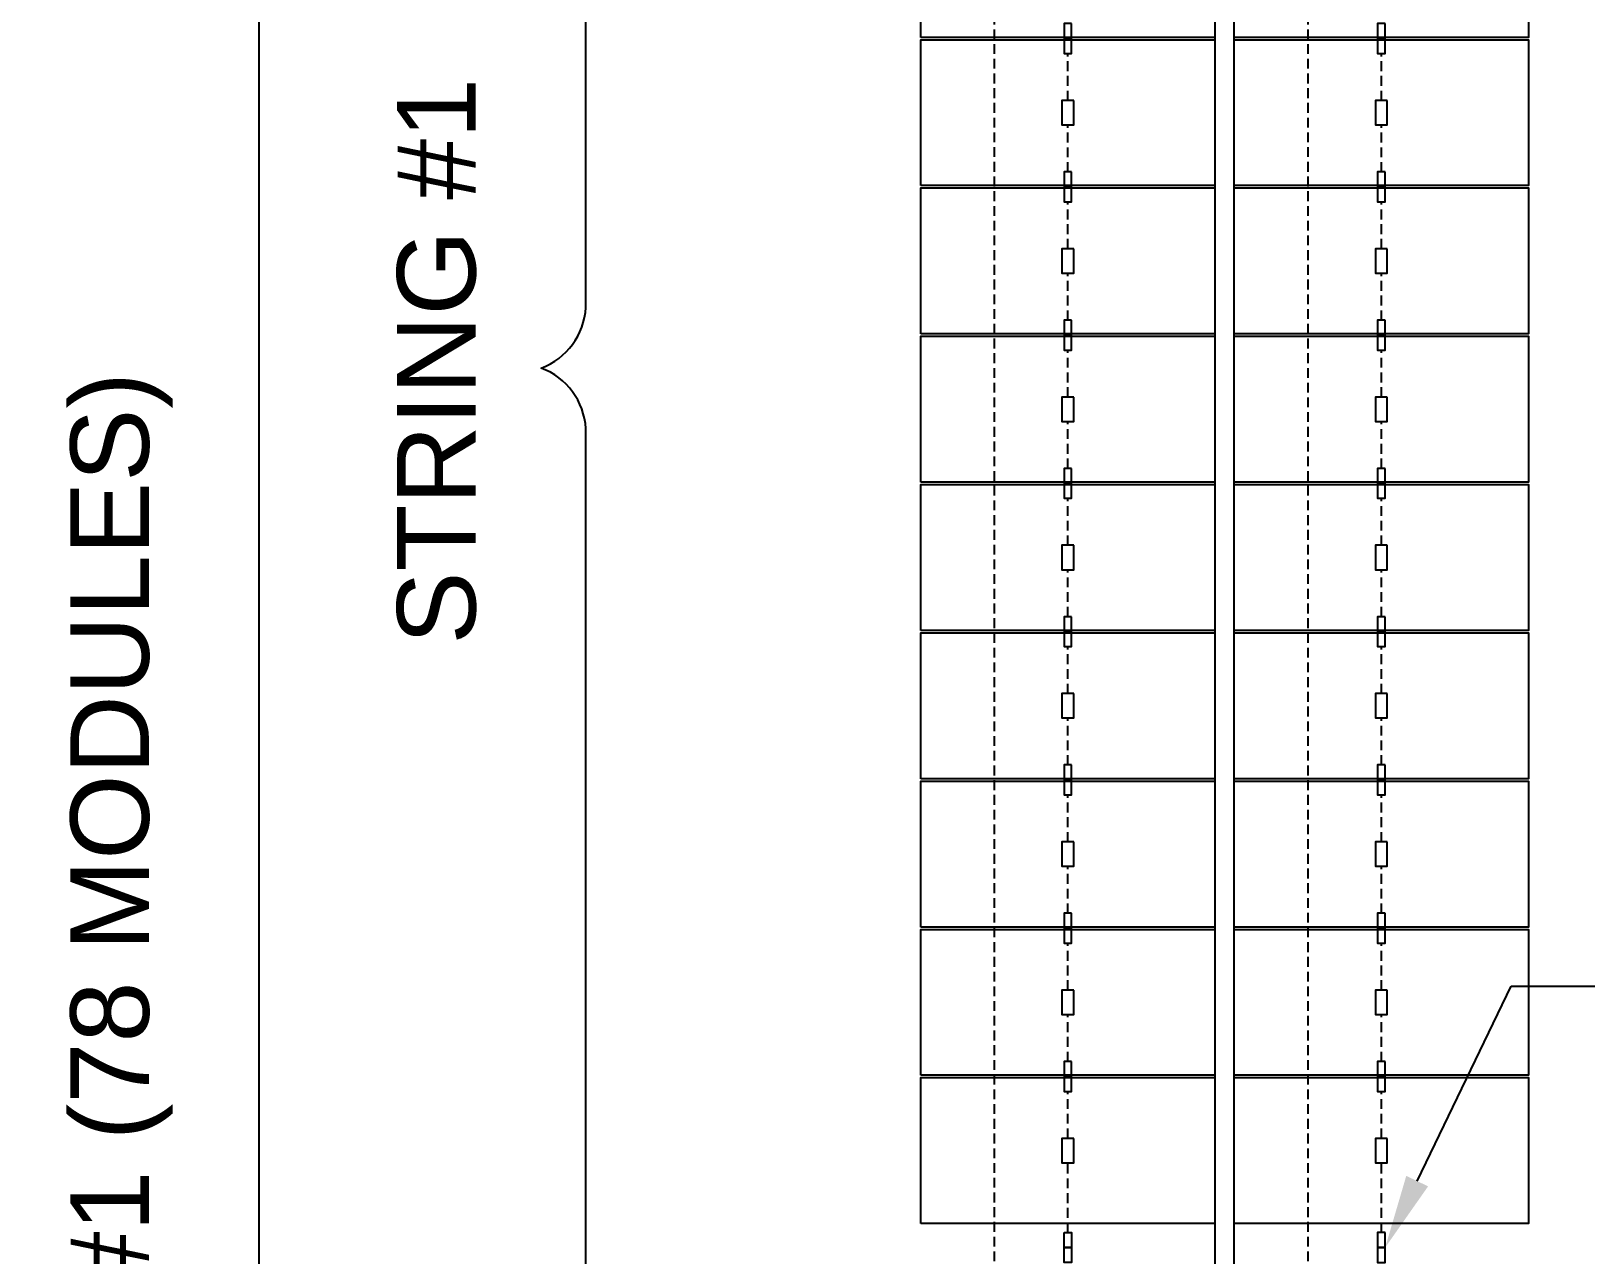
# Model space of a CAD drawing. Header units: feet. Extents: x -327 to 55127, y -2634 to 4121.
# Drawn here: x 1357.61 to 1397.22, y -2272.49 to -2241.32 of the extents above; entities that cross this region are included whole.
import ezdxf
from ezdxf import colors
from ezdxf.entities.mleader import LeaderData, LeaderLine
from ezdxf.math import Vec2, Vec3

# ---------------------------------------------------------------- set-up
doc = ezdxf.new("R2010")
doc.units = ezdxf.units.FT
doc.header["$MEASUREMENT"] = 0
doc.linetypes.add('HIDDEN', pattern=[0.375, 0.25, -0.125])
for name, color, linetype in [('E-HARN-COMP', 8, 'Continuous'), ('E-TRNK-CABL-NEG', 6, 'HIDDEN'), ('E-TRUNK-CABLE-POS', 6, 'HIDDEN'), ('G-ANNO-TEXT', 1, 'Continuous'), ('PVcase PV Modules (full frames)', 142, 'Continuous')]:
    doc.layers.add(name, color=color, linetype=linetype)
doc.styles.add('NEI-A', font='arial.ttf')

# ---------------------------------------------------------------- blocks, each defined once
blk = doc.blocks.new('HT72-18X (2x39)')
for points in [[(49978.573, 17293.928), (49978.573, 17143.993), (49979.065, 17143.993), (49979.065, 17293.928), (49978.573, 17293.928)], [(49971.076, 17251.928), (49971.076, 17255.645), (49978.573, 17255.645), (49978.573, 17251.928), (49971.076, 17251.928)], [(49979.065, 17251.928), (49979.065, 17255.645), (49986.562, 17255.645), (49986.562, 17251.928), (49979.065, 17251.928)], [(49971.076, 17248.152), (49971.076, 17251.869), (49978.573, 17251.869), (49978.573, 17248.152), (49971.076, 17248.152)], [(49979.065, 17248.152), (49979.065, 17251.869), (49986.562, 17251.869), (49986.562, 17248.152), (49979.065, 17248.152)], [(49971.076, 17244.375), (49971.076, 17248.093), (49978.573, 17248.093), (49978.573, 17244.375), (49971.076, 17244.375)], [(49979.065, 17244.375), (49979.065, 17248.093), (49986.562, 17248.093), (49986.562, 17244.375), (49979.065, 17244.375)], [(49971.076, 17240.599), (49971.076, 17244.316), (49978.573, 17244.316), (49978.573, 17240.599), (49971.076, 17240.599)], [(49979.065, 17240.599), (49979.065, 17244.316), (49986.562, 17244.316), (49986.562, 17240.599), (49979.065, 17240.599)], [(49971.076, 17236.823), (49971.076, 17240.54), (49978.573, 17240.54), (49978.573, 17236.823), (49971.076, 17236.823)], [(49979.065, 17236.823), (49979.065, 17240.54), (49986.562, 17240.54), (49986.562, 17236.823), (49979.065, 17236.823)], [(49971.076, 17233.047), (49971.076, 17236.764), (49978.573, 17236.764), (49978.573, 17233.047), (49971.076, 17233.047)], [(49979.065, 17233.047), (49979.065, 17236.764), (49986.562, 17236.764), (49986.562, 17233.047), (49979.065, 17233.047)], [(49971.076, 17229.27), (49971.076, 17232.988), (49978.573, 17232.988), (49978.573, 17229.27), (49971.076, 17229.27)], [(49979.065, 17229.27), (49979.065, 17232.988), (49986.562, 17232.988), (49986.562, 17229.27), (49979.065, 17229.27)], [(49971.076, 17225.494), (49971.076, 17229.211), (49978.573, 17229.211), (49978.573, 17225.494), (49971.076, 17225.494)], [(49979.065, 17225.494), (49979.065, 17229.211), (49986.562, 17229.211), (49986.562, 17225.494), (49979.065, 17225.494)], [(49971.076, 17221.718), (49971.076, 17225.435), (49978.573, 17225.435), (49978.573, 17221.718), (49971.076, 17221.718)], [(49979.065, 17221.718), (49979.065, 17225.435), (49986.562, 17225.435), (49986.562, 17221.718), (49979.065, 17221.718)]]:
    blk.add_lwpolyline(points)

msp = doc.modelspace()

# ---------------------------------------------------------------- linework, layer by layer
at = {"layer": 'E-HARN-COMP'}
for points in [[(1384.12, -2241.133), (1383.926, -2241.133), (1383.926, -2241.514), (1384.12, -2241.514)], [(1392.109, -2241.133), (1391.915, -2241.133), (1391.915, -2241.514), (1392.109, -2241.514)], [(1384.12, -2241.514), (1383.926, -2241.514), (1383.926, -2241.894), (1384.12, -2241.894)], [(1392.109, -2241.514), (1391.915, -2241.514), (1391.915, -2241.894), (1392.109, -2241.894)], [(1384.174, -2243.091), (1383.872, -2243.091), (1383.872, -2243.713), (1384.174, -2243.713)], [(1392.162, -2243.091), (1391.861, -2243.091), (1391.861, -2243.713), (1392.162, -2243.713)], [(1384.12, -2244.91), (1383.926, -2244.91), (1383.926, -2245.29), (1384.12, -2245.29)], [(1392.109, -2244.91), (1391.915, -2244.91), (1391.915, -2245.29), (1392.109, -2245.29)], [(1384.12, -2245.29), (1383.926, -2245.29), (1383.926, -2245.67), (1384.12, -2245.67)], [(1392.109, -2245.29), (1391.915, -2245.29), (1391.915, -2245.67), (1392.109, -2245.67)], [(1384.174, -2246.868), (1383.872, -2246.868), (1383.872, -2247.489), (1384.174, -2247.489)], [(1392.162, -2246.868), (1391.861, -2246.868), (1391.861, -2247.489), (1392.162, -2247.489)], [(1384.12, -2248.686), (1383.926, -2248.686), (1383.926, -2249.066), (1384.12, -2249.066)], [(1392.109, -2248.686), (1391.915, -2248.686), (1391.915, -2249.066), (1392.109, -2249.066)], [(1384.12, -2249.066), (1383.926, -2249.066), (1383.926, -2249.447), (1384.12, -2249.447)], [(1392.109, -2249.066), (1391.915, -2249.066), (1391.915, -2249.447), (1392.109, -2249.447)], [(1384.174, -2250.644), (1383.872, -2250.644), (1383.872, -2251.265), (1384.174, -2251.265)], [(1392.162, -2250.644), (1391.861, -2250.644), (1391.861, -2251.265), (1392.162, -2251.265)], [(1384.12, -2252.462), (1383.926, -2252.462), (1383.926, -2252.843), (1384.12, -2252.843)], [(1392.109, -2252.462), (1391.915, -2252.462), (1391.915, -2252.843), (1392.109, -2252.843)], [(1384.12, -2252.843), (1383.926, -2252.843), (1383.926, -2253.223), (1384.12, -2253.223)], [(1392.109, -2252.843), (1391.915, -2252.843), (1391.915, -2253.223), (1392.109, -2253.223)], [(1384.174, -2254.42), (1383.872, -2254.42), (1383.872, -2255.041), (1384.174, -2255.041)], [(1392.162, -2254.42), (1391.861, -2254.42), (1391.861, -2255.041), (1392.162, -2255.041)], [(1384.12, -2256.238), (1383.926, -2256.238), (1383.926, -2256.619), (1384.12, -2256.619)], [(1392.109, -2256.238), (1391.915, -2256.238), (1391.915, -2256.619), (1392.109, -2256.619)], [(1384.12, -2256.619), (1383.926, -2256.619), (1383.926, -2256.999), (1384.12, -2256.999)], [(1392.109, -2256.619), (1391.915, -2256.619), (1391.915, -2256.999), (1392.109, -2256.999)], [(1384.174, -2258.196), (1383.872, -2258.196), (1383.872, -2258.818), (1384.174, -2258.818)], [(1392.162, -2258.196), (1391.861, -2258.196), (1391.861, -2258.818), (1392.162, -2258.818)], [(1384.12, -2260.015), (1383.926, -2260.015), (1383.926, -2260.395), (1384.12, -2260.395)], [(1392.109, -2260.015), (1391.915, -2260.015), (1391.915, -2260.395), (1392.109, -2260.395)], [(1384.12, -2260.395), (1383.926, -2260.395), (1383.926, -2260.775), (1384.12, -2260.775)], [(1392.109, -2260.395), (1391.915, -2260.395), (1391.915, -2260.775), (1392.109, -2260.775)], [(1384.174, -2261.973), (1383.872, -2261.973), (1383.872, -2262.594), (1384.174, -2262.594)], [(1392.162, -2261.973), (1391.861, -2261.973), (1391.861, -2262.594), (1392.162, -2262.594)], [(1384.12, -2263.791), (1383.926, -2263.791), (1383.926, -2264.171), (1384.12, -2264.171)], [(1392.109, -2263.791), (1391.915, -2263.791), (1391.915, -2264.171), (1392.109, -2264.171)], [(1384.12, -2264.171), (1383.926, -2264.171), (1383.926, -2264.552), (1384.12, -2264.552)], [(1392.109, -2264.171), (1391.915, -2264.171), (1391.915, -2264.552), (1392.109, -2264.552)], [(1384.174, -2265.749), (1383.872, -2265.749), (1383.872, -2266.37), (1384.174, -2266.37)], [(1392.162, -2265.749), (1391.861, -2265.749), (1391.861, -2266.37), (1392.162, -2266.37)], [(1384.12, -2267.567), (1383.926, -2267.567), (1383.926, -2267.948), (1384.12, -2267.948)], [(1392.109, -2267.567), (1391.915, -2267.567), (1391.915, -2267.948), (1392.109, -2267.948)], [(1384.12, -2267.948), (1383.926, -2267.948), (1383.926, -2268.328), (1384.12, -2268.328)], [(1392.109, -2267.948), (1391.915, -2267.948), (1391.915, -2268.328), (1392.109, -2268.328)], [(1384.174, -2269.525), (1383.872, -2269.525), (1383.872, -2270.146), (1384.174, -2270.146)], [(1392.162, -2269.525), (1391.861, -2269.525), (1391.861, -2270.146), (1392.162, -2270.146)], [(1383.926, -2271.922), (1384.12, -2271.922), (1384.12, -2272.303), (1383.926, -2272.303)], [(1392.109, -2271.922), (1391.915, -2271.922), (1391.915, -2272.303), (1392.109, -2272.303)], [(1383.926, -2272.303), (1384.12, -2272.303), (1384.12, -2272.683), (1383.926, -2272.683)], [(1392.109, -2272.303), (1391.915, -2272.303), (1391.915, -2272.683), (1392.109, -2272.683)]]:
    msp.add_lwpolyline(points, close=True, dxfattribs=at)
at = {"layer": 'E-TRNK-CABL-NEG'}
for points in [[(1384.023, -2244.91), (1384.023, -2243.713)], [(1392.012, -2244.91), (1392.012, -2243.713)], [(1384.023, -2248.686), (1384.023, -2247.489)], [(1392.012, -2248.686), (1392.012, -2247.489)], [(1384.023, -2252.462), (1384.023, -2251.265)], [(1392.012, -2252.462), (1392.012, -2251.265)], [(1384.023, -2256.238), (1384.023, -2255.041)], [(1392.012, -2256.238), (1392.012, -2255.041)], [(1384.023, -2260.015), (1384.023, -2258.818)], [(1392.012, -2260.015), (1392.012, -2258.818)], [(1384.023, -2263.791), (1384.023, -2262.594)], [(1392.012, -2263.791), (1392.012, -2262.594)], [(1384.023, -2267.567), (1384.023, -2266.37)], [(1392.012, -2267.567), (1392.012, -2266.37)], [(1384.023, -2271.922), (1384.023, -2270.146)], [(1392.012, -2271.922), (1392.012, -2270.146)]]:
    msp.add_lwpolyline(points, dxfattribs=at)
at = {"layer": 'E-TRUNK-CABLE-POS'}
for points in [[(1392.012, -2201.553), (1392.012, -2200.779), (1390.138, -2200.779), (1390.138, -2299.283), (1380.275, -2299.283)], [(1384.023, -2201.553), (1384.023, -2200.779), (1382.149, -2200.779), (1382.149, -2298.736), (1380.275, -2298.736)], [(1384.023, -2243.091), (1384.023, -2241.894)], [(1392.012, -2243.091), (1392.012, -2241.894)], [(1384.023, -2246.868), (1384.023, -2245.67)], [(1392.012, -2246.868), (1392.012, -2245.67)], [(1384.023, -2250.644), (1384.023, -2249.447)], [(1392.012, -2250.644), (1392.012, -2249.447)], [(1384.023, -2254.42), (1384.023, -2253.223)], [(1392.012, -2254.42), (1392.012, -2253.223)], [(1384.023, -2258.196), (1384.023, -2256.999)], [(1392.012, -2258.196), (1392.012, -2256.999)], [(1384.023, -2261.973), (1384.023, -2260.775)], [(1392.012, -2261.973), (1392.012, -2260.775)], [(1384.023, -2265.749), (1384.023, -2264.552)], [(1392.012, -2265.749), (1392.012, -2264.552)], [(1384.023, -2269.525), (1384.023, -2268.328)], [(1392.012, -2269.525), (1392.012, -2268.328)]]:
    msp.add_lwpolyline(points, dxfattribs=at)
at = {"layer": 'G-ANNO-TEXT', "flags": 128}
for points in [[(1364.558, -2349.899, -0.298343), (1363.421, -2348.357), (1363.421, -2276.494, 0.298343), (1362.284, -2274.952, 0.298343), (1363.421, -2273.41), (1363.421, -2201.547, -0.298343), (1364.558, -2200.005)], [(1372.881, -2299.808, -0.298343), (1371.744, -2298.265), (1371.744, -2251.448, 0.298343), (1370.607, -2249.906, 0.298343), (1371.744, -2248.364), (1371.744, -2201.547, -0.298343), (1372.881, -2200.005)]]:
    msp.add_lwpolyline(points, format="xyb", dxfattribs=at)

# ---------------------------------------------------------------- block references
at = {"layer": 'PVcase PV Modules (full frames)', "color": 144, "true_color": 0x007ca5}
msp.add_blockref('HT72-18X (2x39)', (-48590.801, -19493.412), dxfattribs=at)

# ---------------------------------------------------------------- texts
at = {"layer": 'G-ANNO-TEXT', "char_height": 2, "attachment_point": 3, "rotation": 90, "style": 'NEI-A', "bg_fill": 3, "box_fill_scale": 1.5, "bg_fill_color": 256, "bg_fill_transparency": 0}
for s, insert, width in [('STRING #1', (1366.936, -2242.513, -3.817), 13.94633), ('TRACKER #1 (78 MODULES)', (1358.613, -2250.01, -3.817), 52.86038)]:
    msp.add_mtext(s, dxfattribs=dict(at, insert=insert, width=width))

# ---------------------------------------------------------------- next in the draw order: leaders
at = {"layer": 'G-ANNO-TEXT'}
ml = msp.add_multileader_mtext('Standard', dxfattribs=at)
ml.set_content('(TYP.) MOTOR GAP\\P(STRING JUMPERS)', color=256, style='NEI-A')
ml.set_leader_properties()
ml.build(insert=Vec2(0, 0))
ml.multileader.update_dxf_attribs({"dogleg_length": 0.36, "arrow_head_size": 1.876})
ctx = ml.context
ctx.base_point, ctx.char_height, ctx.arrow_head_size, ctx.landing_gap_size, ctx.plane_origin = Vec3(1399.157, -2265.648, -1.908), 0.1, 1.876, 1.921, Vec3(1925.094, -2793.728, -1.908)
notes = []
notes.append((ctx, [(0, (1, 1, 0), (1395.315, -2265.648, -1.908), (1, 0), 3.842, [(1, [(1392.109, -2272.303, -1.908)], 0, [])])]))
ctx.mtext.insert, ctx.mtext.width, ctx.mtext.flow_direction = Vec3(1401.078, -2265.584, -1.908), 26.46202, 5
ctx.mtext.has_bg_fill, ctx.mtext.bg_color, ctx.mtext.bg_scale_factor, ctx.mtext.bg_transparency, ctx.mtext.use_window_bg_color = 1, -1073741824, 1.5, 0, 1
for ctx, leaders in notes:
    for number, flags, end, landing, length, lines in leaders:
        leader = LeaderData()
        leader.index, (leader.has_last_leader_line, leader.has_dogleg_vector, leader.attachment_direction) = number, flags
        leader.last_leader_point, leader.dogleg_vector, leader.dogleg_length = Vec3(end), Vec3(landing), length
        for number, points, colour, breaks in lines:
            line = LeaderLine()
            line.index, line.vertices, line.color, line.breaks = number, Vec3.list(points), colors.encode_raw_color(colour), breaks
            leader.lines.append(line)
        ctx.leaders.append(leader)

doc.saveas('drawing.dxf')
